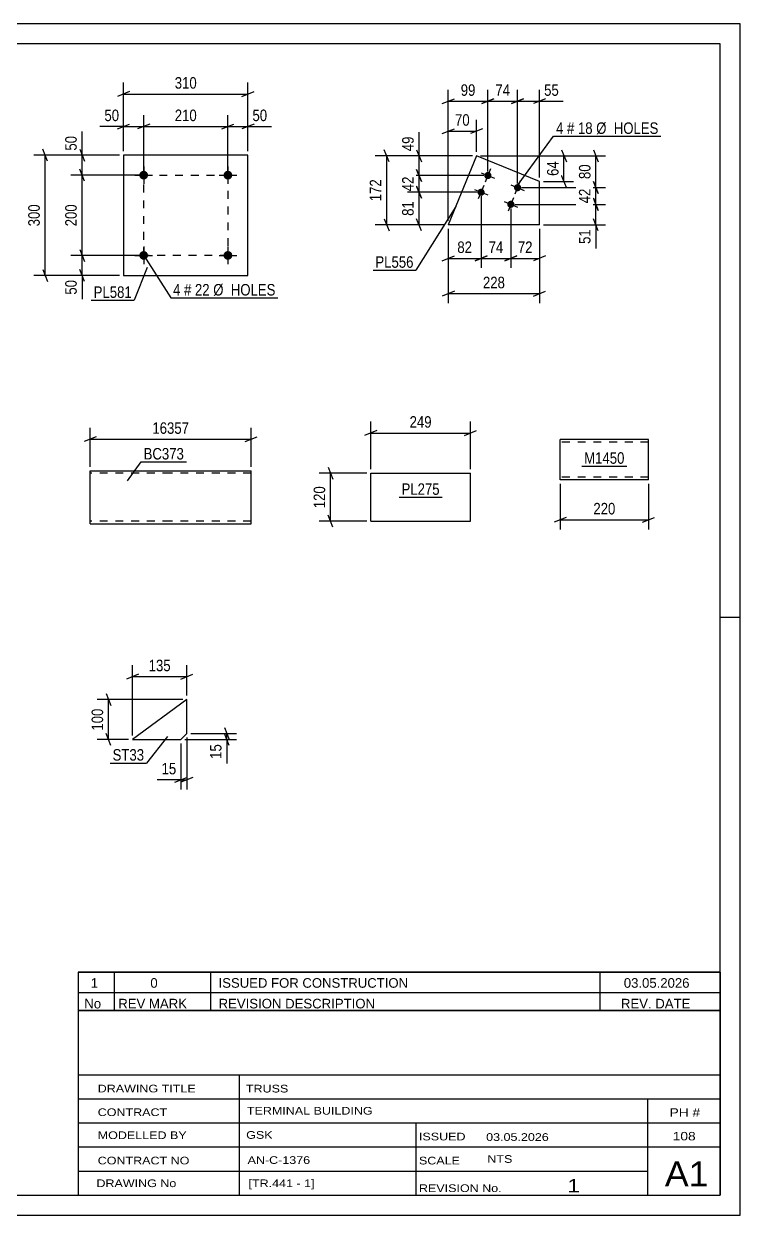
# Model space of a CAD drawing. Header units: millimetres. Extents: x 0 to 420, y 0 to 297.
# Drawn here: x 241.5 to 420, y 0 to 297 of the extents above; entities that cross this region are included whole.
import ezdxf

# ---------------------------------------------------------------- set-up
doc = ezdxf.new("R2010")
doc.units = ezdxf.units.MM
doc.linetypes.add('DXK_LINE_DOT2', pattern=[3.9198, 1.9599, -1.9599])
doc.styles.add('Arial Narrow', font='ARIALN.TTF', dxfattribs={"height": 0.2})

# ---------------------------------------------------------------- blocks, each defined once
blk = doc.blocks.new('Unknown-814409142-1135')
at = {"color": 5, "linetype": 'Continuous'}
for p, q in [((420, 297), (0, 297)), ((420, 0), (420, 297)), ((415, 292), (5, 292)), ((415, 5), (415, 292)), ((420, 149), (415, 149)), ((5, 5), (415, 5)), ((0, 0), (420, 0))]:
    blk.add_line(p, q, dxfattribs=at)
blk = doc.blocks.new('Unknown-814409142-7850')
at = {"color": 7, "linetype": 'Continuous'}
for p, q in [((255, 51.05), (255, 5)), ((255, 51.05), (415, 51.05)), ((415, 51), (415, 5)), ((255, 35), (415, 35)), ((295.14, 35), (295.14, 5)), ((255, 29), (415, 29)), ((397, 5.05), (397, 29.05)), ((255, 23), (415, 23)), ((339.14, 23), (339.14, 5)), ((255, 17), (415, 17)), ((255, 11), (397, 11)), ((255, 5), (415, 5))]:
    blk.add_line(p, q, dxfattribs=at)
at = {"color": 7, "style": 'Arial Narrow'}
for s, height, width, p in [('DRAWING TITLE', 1.9089, 1.425378, (259.88, 30.61)), ('TRUSS', 1.909, 1.425378, (296.81, 30.59)), ('TERMINAL BUILDING', 1.9089, 1.425378, (297.06, 25.07)), ('CONTRACT', 1.909, 1.425378, (259.88, 24.71)), ('MODELLED BY', 1.9089, 1.425378, (259.88, 18.98)), ('GSK', 1.909, 1.425378, (296.88, 19.04)), ('ISSUED', 1.909, 1.425378, (339.94, 18.64)), ('03.05.2026', 1.909, 1.425378, (356.69, 18.52)), ('CONTRACT NO', 1.9089, 1.425378, (259.88, 12.66)), ('AN-C-1376', 1.909, 1.425378, (297.23, 12.78)), ('SCALE', 1.909, 1.425378, (339.94, 12.65)), ('A1', 6.204, 1.25, (401.24, 7.2)), ('DRAWING No', 1.909, 1.425378, (259.56, 7)), ('[TR.441 - 1]', 1.9089, 1.425378, (297.46, 6.99)), ('1', 3.34, 1.5, (376.91, 5.68)), ('REVISION No.', 1.9089, 1.425378, (339.94, 5.77))]:
    blk.add_text(s, height=height, dxfattribs=dict(at, width=width)).set_placement(p)
at = {"color": 7, "linetype": 'Continuous', "style": 'Arial Narrow'}
for s, height, width, p in [('PH #', 2.1, 1.42538, (402.4, 24.55)), ('108', 2.1, 1.42538, (403.19, 18.65)), ('NTS', 1.909, 1.425378, (357, 13.05))]:
    blk.add_text(s, height=height, dxfattribs=dict(at, width=width)).set_placement(p)
blk = doc.blocks.new('Unknown-814409142-7851')
at = {"color": 7, "linetype": 'Continuous'}
for p, q in [((255, 60.55), (415, 60.55)), ((415, 60.55), (255, 60.55)), ((255, 60.55), (255, 55.55)), ((264, 60.55), (264, 55.55)), ((288, 60.55), (288, 55.55)), ((385, 60.55), (385, 55.55)), ((415, 60.55), (415, 55.55)), ((255, 55.55), (415, 55.55)), ((255, 55.55), (255, 51.05)), ((255, 55.55), (415, 55.55)), ((264, 55.55), (264, 51.05)), ((288, 55.55), (288, 51.05)), ((385, 55.55), (385, 51.05)), ((415, 55.55), (415, 51.05)), ((415, 51.05), (255, 51.05))]:
    blk.add_line(p, q, dxfattribs=at)
at = {"color": 7, "linetype": 'Continuous', "style": 'Arial Narrow'}
for s, height, width, p in [('1', 2.39, 1.196471, (258.16, 56.7)), ('0', 2.39, 1.196471, (273, 56.7)), ('ISSUED FOR CONSTRUCTION', 2.3861, 1.196471, (290, 56.7)), ('03.05.2026', 2.386, 1.196471, (391, 56.7)), ('No', 2.386, 1.2, (256.54, 51.55)), ('REV MARK', 2.386, 1.2, (265, 51.55)), ('REVISION DESCRIPTION', 2.3861, 1.2, (290, 51.55)), ('REV. DATE', 2.386, 1.2, (390.28, 51.55))]:
    blk.add_text(s, height=height, dxfattribs=dict(at, width=width)).set_placement(p)
blk = doc.blocks.new('Part-814409142-2277 - 2261')
at = {"color": 2, "linetype": 'Continuous'}
for p, q in [((282.07, 128.55), (268.57, 118.55)), ((282.07, 120.05), (282.07, 128.55)), ((280.57, 118.55), (282.07, 120.05)), ((268.57, 118.55), (280.57, 118.55))]:
    blk.add_line(p, q, dxfattribs=at)
blk = doc.blocks.new('Part-814409142-2102 - 2088')
at = {"color": 2, "linetype": 'Continuous'}
for p, q in [((327.91, 172.98), (327.91, 184.98)), ((327.91, 184.98), (352.79, 184.98)), ((352.79, 172.98), (352.79, 184.98)), ((327.91, 172.98), (352.79, 172.98))]:
    blk.add_line(p, q, dxfattribs=at)
blk = doc.blocks.new('Bolt-814409142-2588 - 2539')
at = {"linetype": 'Continuous'}
for points in [[(272.43, 239.27, -1), (270.23, 239.27, -1)], [(293.43, 239.27, -1), (291.23, 239.27, -1)]]:
    blk.add_hatch(color=1, dxfattribs=at).paths.add_polyline_path(points)
at = {"color": 1, "linetype": 'Continuous'}
for p, q in [((271.33, 241.47), (271.33, 237.07)), ((292.33, 241.47), (292.33, 237.07)), ((269.13, 239.27), (273.53, 239.27)), ((290.13, 239.27), (294.53, 239.27))]:
    blk.add_line(p, q, dxfattribs=at)
blk = doc.blocks.new('Part-814409142-2555 - 2539')
at = {"color": 2, "linetype": 'Continuous'}
for p, q in [((297.33, 264.26), (266.33, 264.26)), ((266.33, 264.26), (266.33, 234.26)), ((297.33, 234.26), (297.33, 264.26)), ((266.33, 234.26), (297.33, 234.26))]:
    blk.add_line(p, q, dxfattribs=at)
blk = doc.blocks.new('Bolt-814409142-2593 - 2539')
at = {"linetype": 'Continuous'}
for points in [[(272.43, 259.27, -1), (270.23, 259.27, -1)], [(293.43, 259.27, -1), (291.23, 259.27, -1)]]:
    blk.add_hatch(color=1, dxfattribs=at).paths.add_polyline_path(points)
at = {"color": 1, "linetype": 'Continuous'}
for p, q in [((271.33, 261.47), (271.33, 257.07)), ((292.33, 261.47), (292.33, 257.07)), ((269.13, 259.27), (273.53, 259.27)), ((290.13, 259.27), (294.53, 259.27))]:
    blk.add_line(p, q, dxfattribs=at)
blk = doc.blocks.new('Part-814409142-2773 - 2759')
at = {"color": 2, "linetype": 'Continuous'}
for p, q in [((397.15, 193.35), (375.15, 193.35)), ((375.15, 183.44), (375.15, 193.35)), ((397.15, 183.35), (397.15, 193.35)), ((375.15, 183.35), (375.15, 183.44)), ((397.15, 183.35), (375.15, 183.35))]:
    blk.add_line(p, q, dxfattribs=at)
at = {"color": 7, "linetype": 'DXK_LINE_DOT2'}
for p, q in [((397.15, 192.75), (375.15, 192.75)), ((375.15, 183.95), (375.15, 183.99)), ((397.15, 183.95), (375.15, 183.95)), ((397.15, 183.95), (397.15, 183.99))]:
    blk.add_line(p, q, dxfattribs=at)
blk = doc.blocks.new('Part-814409142-2840 - 2824')
at = {"color": 2, "linetype": 'Continuous'}
for p, q in [((258.02, 172.38), (258.02, 185.58)), ((258.02, 185.58), (278.02, 185.58)), ((278.12, 185.58), (298.12, 185.58)), ((298.12, 172.38), (298.12, 185.58)), ((258.02, 172.38), (278.02, 172.38)), ((278.12, 172.38), (298.12, 172.38))]:
    blk.add_line(p, q, dxfattribs=at)
at = {"color": 7, "linetype": 'DXK_LINE_DOT2'}
for p, q in [((278.02, 184.98), (258.02, 184.98)), ((298.12, 184.98), (278.12, 184.98)), ((278.02, 172.98), (258.02, 172.98)), ((258.02, 172.47), (258.02, 172.38)), ((298.12, 172.98), (278.12, 172.98)), ((298.12, 172.38), (298.12, 172.47))]:
    blk.add_line(p, q, dxfattribs=at)
blk = doc.blocks.new('Part-814409142-6714 - 6713')
at = {"color": 2, "linetype": 'Continuous'}
for p, q in [((354.27, 264.12), (347.26, 246.9)), ((370.01, 257.71), (354.27, 264.12)), ((370.01, 246.9), (370.01, 257.71)), ((370.01, 246.9), (347.26, 246.9))]:
    blk.add_line(p, q, dxfattribs=at)
blk = doc.blocks.new('Bolt-814409142-6715 - 6713')
at = {"linetype": 'Continuous'}
for points in [[(357.95, 258.84, -1), (356.28, 259.52, -1)], [(356.25, 254.67, -1), (354.59, 255.35, -1)], [(365.36, 255.82, -1), (363.69, 256.5, -1)], [(363.66, 251.66, -1), (362, 252.34, -1)]]:
    blk.add_hatch(color=1, dxfattribs=at).paths.add_polyline_path(points)
at = {"color": 1, "linetype": 'Continuous'}
for p, q in [((355.45, 259.86), (358.78, 258.5)), ((357.79, 260.85), (356.44, 257.51)), ((353.75, 255.69), (357.09, 254.33)), ((356.1, 256.68), (354.74, 253.34)), ((362.86, 256.84), (366.19, 255.49)), ((365.2, 257.83), (363.85, 254.5)), ((361.16, 252.67), (364.5, 251.32)), ((363.51, 253.66), (362.15, 250.33))]:
    blk.add_line(p, q, dxfattribs=at)
blk = doc.blocks.new('Rectangle-814409142-2702 - 2539')
at = {"color": 1, "linetype": 'DXK_LINE_DOT2'}
blk.add_lwpolyline([(271.33, 259.27), (292.33, 259.27), (292.33, 239.27), (271.33, 239.27), (271.33, 259.27)], close=True, dxfattribs=at)
blk = doc.blocks.new('StraightDimension-814409142-2279 - 2261')
at = {"color": 7, "linetype": 'Continuous'}
for p, q in [((283.07, 120.05), (294.47, 120.05)), ((291.47, 121.55), (292.67, 118.55)), ((292.67, 117.05), (291.47, 120.05)), ((292.07, 118.55), (292.07, 120.05)), ((281.57, 118.55), (294.47, 118.55))]:
    blk.add_line(p, q, dxfattribs=at)
at = {"color": 0}
blk.add_wipeout([(291.32, 118.02), (287.12, 118.02), (287.12, 113.16), (291.32, 113.16)], dxfattribs=at)
at = {"color": 7, "linetype": 'Continuous'}
blk.add_line((292.07, 118.55), (292.07, 112.64), dxfattribs=at)
blk.add_line((292.07, 118.55), (292.07, 112.64), dxfattribs=at)
at = {"color": 3, "style": 'Arial Narrow'}
blk.add_text('15', height=2.863, rotation=90.0002, dxfattribs=at).set_placement((290.72, 113.76))
blk = doc.blocks.new('StraightDimension-814409142-2316 - 2261')
at = {"color": 7, "linetype": 'Continuous'}
for p, q in [((268.57, 119.55), (268.57, 137.11)), ((282.07, 129.55), (282.07, 137.11)), ((270.07, 134.86), (267.07, 133.66)), ((268.57, 134.26), (282.07, 134.26)), ((280.57, 133.66), (283.57, 134.86))]:
    blk.add_line(p, q, dxfattribs=at)
at = {"color": 0}
blk.add_wipeout([(278.66, 135.01), (278.66, 139.21), (271.98, 139.21), (271.98, 135.01)], dxfattribs=at)
at = {"color": 3, "style": 'Arial Narrow'}
blk.add_text('135', height=2.863, dxfattribs=at).set_placement((272.58, 135.61))
blk = doc.blocks.new('StraightDimension-814409142-2291 - 2261')
at = {"color": 7, "linetype": 'Continuous'}
for p, q in [((281.07, 128.55), (259.72, 128.55)), ((261.97, 130.05), (263.17, 127.05)), ((262.57, 118.55), (262.57, 128.55)), ((263.17, 117.05), (261.97, 120.05)), ((267.57, 118.55), (259.72, 118.55))]:
    blk.add_line(p, q, dxfattribs=at)
at = {"color": 0}
blk.add_wipeout([(261.82, 126.89), (257.62, 126.89), (257.62, 120.2), (261.82, 120.2)], dxfattribs=at)
at = {"color": 3, "style": 'Arial Narrow'}
blk.add_text('100', height=2.863, rotation=90.0002, dxfattribs=at).set_placement((261.22, 120.8))
blk = doc.blocks.new('StraightDimension-814409142-2300 - 2261')
at = {"color": 7, "linetype": 'Continuous'}
for p, q in [((282.07, 119.05), (282.07, 106.15)), ((280.57, 117.55), (280.57, 106.15)), ((279.07, 107.95), (282.07, 109.15)), ((283.57, 109.15), (280.57, 107.95)), ((280.57, 108.55), (282.07, 108.55))]:
    blk.add_line(p, q, dxfattribs=at)
at = {"color": 0}
blk.add_wipeout([(280.05, 109.3), (280.05, 113.5), (275.19, 113.5), (275.19, 109.3)], dxfattribs=at)
at = {"color": 7, "linetype": 'Continuous'}
blk.add_line((280.57, 108.55), (274.66, 108.55), dxfattribs=at)
blk.add_line((280.57, 108.55), (274.66, 108.55), dxfattribs=at)
at = {"color": 3, "style": 'Arial Narrow'}
blk.add_text('15', height=2.863, dxfattribs=at).set_placement((275.79, 109.9))
blk = doc.blocks.new('StraightDimension-814409142-2104 - 2088')
at = {"color": 7, "linetype": 'Continuous'}
for p, q in [((327.91, 185.98), (327.91, 197.83)), ((352.79, 185.98), (352.79, 197.83)), ((329.41, 195.58), (326.41, 194.38)), ((327.91, 194.98), (352.79, 194.98)), ((351.29, 194.38), (354.29, 195.58))]:
    blk.add_line(p, q, dxfattribs=at)
at = {"color": 0}
blk.add_wipeout([(343.69, 195.73), (343.69, 199.93), (337.01, 199.93), (337.01, 195.73)], dxfattribs=at)
at = {"color": 3, "style": 'Arial Narrow'}
blk.add_text('249', height=2.863, dxfattribs=at).set_placement((337.61, 196.33))
blk = doc.blocks.new('StraightDimension-814409142-2115 - 2088')
at = {"color": 7, "linetype": 'Continuous'}
for p, q in [((326.91, 184.98), (315.06, 184.98)), ((317.31, 186.48), (318.51, 183.48)), ((317.91, 172.98), (317.91, 184.98)), ((326.91, 172.98), (315.06, 172.98)), ((318.51, 171.48), (317.31, 174.48))]:
    blk.add_line(p, q, dxfattribs=at)
at = {"color": 0}
blk.add_wipeout([(317.16, 182.32), (312.96, 182.32), (312.96, 175.64), (317.16, 175.64)], dxfattribs=at)
at = {"color": 3, "style": 'Arial Narrow'}
blk.add_text('120', height=2.863, rotation=90.0002, dxfattribs=at).set_placement((316.56, 176.24))
blk = doc.blocks.new('StraightDimension-814409142-2606 - 2539')
at = {"color": 7, "linetype": 'Continuous'}
for p, q in [((292.33, 260.27), (292.33, 274.25)), ((297.33, 265.26), (297.33, 274.25)), ((290.83, 270.8), (293.83, 272)), ((292.33, 271.4), (297.33, 271.4)), ((298.83, 272), (295.83, 270.8))]:
    blk.add_line(p, q, dxfattribs=at)
at = {"color": 0}
blk.add_wipeout([(302.71, 272.15), (302.71, 276.35), (297.85, 276.35), (297.85, 272.15)], dxfattribs=at)
at = {"color": 7, "linetype": 'Continuous'}
blk.add_line((297.33, 271.4), (303.23, 271.4), dxfattribs=at)
blk.add_line((297.33, 271.4), (303.23, 271.4), dxfattribs=at)
at = {"color": 3, "style": 'Arial Narrow'}
blk.add_text('50', height=2.863, dxfattribs=at).set_placement((298.45, 272.75))
blk = doc.blocks.new('StraightDimension-814409142-2595 - 2539')
at = {"color": 7, "linetype": 'Continuous'}
for p, q in [((266.33, 265.26), (266.33, 282.35)), ((297.33, 265.26), (297.33, 282.35)), ((267.83, 280.1), (264.83, 278.9)), ((266.33, 279.5), (297.33, 279.5)), ((295.83, 278.9), (298.83, 280.1))]:
    blk.add_line(p, q, dxfattribs=at)
at = {"color": 0}
blk.add_wipeout([(285.17, 280.25), (285.17, 284.45), (278.48, 284.45), (278.48, 280.25)], dxfattribs=at)
at = {"color": 3, "style": 'Arial Narrow'}
blk.add_text('310', height=2.863, dxfattribs=at).set_placement((279.08, 280.85))
blk = doc.blocks.new('StraightDimension-814409142-2619 - 2539')
at = {"color": 7, "linetype": 'Continuous'}
for p, q in [((271.33, 260.27), (271.33, 274.25)), ((292.33, 260.27), (292.33, 274.25)), ((272.83, 272), (269.83, 270.8)), ((271.33, 271.4), (292.33, 271.4)), ((290.83, 270.8), (293.83, 272))]:
    blk.add_line(p, q, dxfattribs=at)
at = {"color": 0}
blk.add_wipeout([(285.17, 272.15), (285.17, 276.35), (278.48, 276.35), (278.48, 272.15)], dxfattribs=at)
at = {"color": 3, "style": 'Arial Narrow'}
blk.add_text('210', height=2.863, dxfattribs=at).set_placement((279.08, 272.75))
blk = doc.blocks.new('StraightDimension-814409142-2635 - 2539')
at = {"color": 7, "linetype": 'Continuous'}
for p, q in [((266.33, 265.26), (266.33, 274.25)), ((271.33, 260.27), (271.33, 274.25)), ((264.83, 270.8), (267.83, 272)), ((266.33, 271.4), (271.33, 271.4)), ((272.83, 272), (269.83, 270.8))]:
    blk.add_line(p, q, dxfattribs=at)
at = {"color": 0}
blk.add_wipeout([(265.8, 272.15), (265.8, 276.35), (260.95, 276.35), (260.95, 272.15)], dxfattribs=at)
at = {"color": 7, "linetype": 'Continuous'}
blk.add_line((266.33, 271.4), (260.42, 271.4), dxfattribs=at)
blk.add_line((266.33, 271.4), (260.42, 271.4), dxfattribs=at)
at = {"color": 3, "style": 'Arial Narrow'}
blk.add_text('50', height=2.863, dxfattribs=at).set_placement((261.55, 272.75))
blk = doc.blocks.new('StraightDimension-814409142-2649 - 2539')
at = {"color": 7, "linetype": 'Continuous'}
for p, q in [((247.38, 262.76), (246.18, 265.76)), ((265.33, 264.26), (243.93, 264.26)), ((246.78, 234.26), (246.78, 264.26)), ((246.18, 235.76), (247.38, 232.76)), ((265.33, 234.26), (243.93, 234.26))]:
    blk.add_line(p, q, dxfattribs=at)
at = {"color": 0}
blk.add_wipeout([(246.03, 252.61), (241.83, 252.61), (241.83, 245.92), (246.03, 245.92)], dxfattribs=at)
at = {"color": 3, "style": 'Arial Narrow'}
blk.add_text('300', height=2.863, rotation=90.0002, dxfattribs=at).set_placement((245.43, 246.52))
blk = doc.blocks.new('StraightDimension-814409142-2660 - 2539')
at = {"color": 7, "linetype": 'Continuous'}
for p, q in [((255.39, 265.76), (256.59, 262.76)), ((265.33, 264.26), (253.14, 264.26)), ((255.99, 259.27), (255.99, 264.26)), ((270.33, 259.27), (253.14, 259.27)), ((256.59, 257.77), (255.39, 260.77))]:
    blk.add_line(p, q, dxfattribs=at)
at = {"color": 0}
blk.add_wipeout([(255.24, 269.64), (251.04, 269.64), (251.04, 264.79), (255.24, 264.79)], dxfattribs=at)
at = {"color": 7, "linetype": 'Continuous'}
blk.add_line((255.99, 264.26), (255.99, 270.17), dxfattribs=at)
blk.add_line((255.99, 264.26), (255.99, 270.17), dxfattribs=at)
at = {"color": 3, "style": 'Arial Narrow'}
blk.add_text('50', height=2.863, rotation=90.0002, dxfattribs=at).set_placement((254.64, 265.39))
blk = doc.blocks.new('StraightDimension-814409142-2673 - 2539')
at = {"color": 7, "linetype": 'Continuous'}
for p, q in [((270.33, 259.27), (253.14, 259.27)), ((256.59, 257.77), (255.39, 260.77)), ((255.99, 239.27), (255.99, 259.27)), ((255.39, 240.77), (256.59, 237.77)), ((270.33, 239.27), (253.14, 239.27))]:
    blk.add_line(p, q, dxfattribs=at)
at = {"color": 0}
blk.add_wipeout([(255.24, 252.61), (251.04, 252.61), (251.04, 245.92), (255.24, 245.92)], dxfattribs=at)
at = {"color": 3, "style": 'Arial Narrow'}
blk.add_text('200', height=2.863, rotation=90.0002, dxfattribs=at).set_placement((254.64, 246.52))
blk = doc.blocks.new('StraightDimension-814409142-2689 - 2539')
at = {"color": 7, "linetype": 'Continuous'}
for p, q in [((255.39, 240.77), (256.59, 237.77)), ((270.33, 239.27), (253.14, 239.27)), ((255.99, 234.26), (255.99, 239.27)), ((256.59, 232.76), (255.39, 235.76)), ((265.33, 234.26), (253.14, 234.26))]:
    blk.add_line(p, q, dxfattribs=at)
at = {"color": 0}
blk.add_wipeout([(255.24, 233.74), (251.04, 233.74), (251.04, 228.88), (255.24, 228.88)], dxfattribs=at)
at = {"color": 7, "linetype": 'Continuous'}
blk.add_line((255.99, 234.26), (255.99, 228.36), dxfattribs=at)
blk.add_line((255.99, 234.26), (255.99, 228.36), dxfattribs=at)
at = {"color": 3, "style": 'Arial Narrow'}
blk.add_text('50', height=2.863, rotation=90.0002, dxfattribs=at).set_placement((254.64, 229.48))
blk = doc.blocks.new('StraightDimension-814409142-2775 - 2759')
at = {"color": 7, "linetype": 'Continuous'}
for p, q in [((375.15, 182.35), (375.15, 170.95)), ((397.15, 182.35), (397.15, 170.95)), ((376.65, 173.95), (373.65, 172.75)), ((375.15, 173.35), (397.15, 173.35)), ((395.65, 172.75), (398.65, 173.95))]:
    blk.add_line(p, q, dxfattribs=at)
at = {"color": 0}
blk.add_wipeout([(389.49, 174.1), (389.49, 178.3), (382.81, 178.3), (382.81, 174.1)], dxfattribs=at)
at = {"color": 3, "style": 'Arial Narrow'}
blk.add_text('220', height=2.863, dxfattribs=at).set_placement((383.41, 174.7))
blk = doc.blocks.new('StraightDimension-814409142-2845 - 2824')
at = {"color": 7, "linetype": 'Continuous'}
for p, q in [((258.02, 186.58), (258.02, 196.29)), ((298.12, 186.58), (298.12, 196.29)), ((259.52, 194.04), (256.52, 192.84)), ((258.02, 193.44), (298.12, 193.44)), ((296.62, 192.84), (299.62, 194.04))]:
    blk.add_line(p, q, dxfattribs=at)
at = {"color": 0}
blk.add_wipeout([(283.24, 194.19), (283.24, 198.39), (272.9, 198.39), (272.9, 194.19)], dxfattribs=at)
at = {"color": 3, "style": 'Arial Narrow'}
blk.add_text('16357', height=2.863, dxfattribs=at).set_placement((273.5, 194.79))
blk = doc.blocks.new('StraightDimension-814409142-7724 - 6713')
at = {"color": 7, "linetype": 'Continuous'}
for p, q in [((347.26, 247.9), (347.26, 280.55)), ((357.12, 260.18), (357.12, 280.55)), ((345.76, 277.1), (348.76, 278.3)), ((347.26, 277.7), (357.12, 277.7)), ((358.62, 278.3), (355.62, 277.1))]:
    blk.add_line(p, q, dxfattribs=at)
at = {"color": 0}
blk.add_wipeout([(354.62, 278.45), (354.62, 282.65), (349.76, 282.65), (349.76, 278.45)], dxfattribs=at)
at = {"color": 3, "style": 'Arial Narrow'}
blk.add_text('99', height=2.863, dxfattribs=at).set_placement((350.36, 279.05))
blk = doc.blocks.new('StraightDimension-814409142-7766 - 6713')
at = {"color": 7, "linetype": 'Continuous'}
for p, q in [((339.37, 265.62), (340.57, 262.62)), ((353.27, 264.12), (337.12, 264.12)), ((339.97, 259.18), (339.97, 264.12)), ((356.12, 259.18), (337.12, 259.18)), ((340.57, 257.68), (339.37, 260.68))]:
    blk.add_line(p, q, dxfattribs=at)
at = {"color": 0}
blk.add_wipeout([(339.22, 269.5), (335.02, 269.5), (335.02, 264.64), (339.22, 264.64)], dxfattribs=at)
at = {"color": 7, "linetype": 'Continuous'}
blk.add_line((339.97, 264.12), (339.97, 270.02), dxfattribs=at)
blk.add_line((339.97, 264.12), (339.97, 270.02), dxfattribs=at)
at = {"color": 3, "style": 'Arial Narrow'}
blk.add_text('49', height=2.863, rotation=90.0002, dxfattribs=at).set_placement((338.62, 265.24))
blk = doc.blocks.new('StraightDimension-814409142-6803 - 6713')
at = {"color": 7, "linetype": 'Continuous'}
for p, q in [((332.5, 262.62), (331.3, 265.62)), ((353.27, 264.12), (329.05, 264.12)), ((331.9, 246.9), (331.9, 264.12)), ((346.26, 246.9), (329.05, 246.9)), ((331.3, 248.4), (332.5, 245.4))]:
    blk.add_line(p, q, dxfattribs=at)
at = {"color": 0}
blk.add_wipeout([(331.15, 258.85), (326.95, 258.85), (326.95, 252.17), (331.15, 252.17)], dxfattribs=at)
at = {"color": 3, "style": 'Arial Narrow'}
blk.add_text('172', height=2.863, rotation=90.0002, dxfattribs=at).set_placement((330.55, 252.77))
blk = doc.blocks.new('StraightDimension-814409142-7791 - 6713')
at = {"color": 7, "linetype": 'Continuous'}
for p, q in [((383.44, 253.5), (384.64, 250.5)), ((363.83, 252), (386.44, 252)), ((384.04, 246.9), (384.04, 252)), ((371.01, 246.9), (386.44, 246.9)), ((384.64, 245.4), (383.44, 248.4))]:
    blk.add_line(p, q, dxfattribs=at)
at = {"color": 0}
blk.add_wipeout([(383.29, 246.37), (379.09, 246.37), (379.09, 241.52), (383.29, 241.52)], dxfattribs=at)
at = {"color": 7, "linetype": 'Continuous'}
blk.add_line((384.04, 246.9), (384.04, 240.99), dxfattribs=at)
blk.add_line((384.04, 246.9), (384.04, 240.99), dxfattribs=at)
at = {"color": 3, "style": 'Arial Narrow'}
blk.add_text('51', height=2.863, rotation=90.0002, dxfattribs=at).set_placement((382.69, 242.12))
blk = doc.blocks.new('StraightDimension-814409142-7747 - 6713')
at = {"color": 7, "linetype": 'Continuous'}
for p, q in [((355.42, 254.01), (355.42, 236.13)), ((347.26, 245.9), (347.26, 236.13)), ((345.76, 237.93), (348.76, 239.13)), ((347.26, 238.53), (355.42, 238.53)), ((356.92, 239.13), (353.92, 237.93))]:
    blk.add_line(p, q, dxfattribs=at)
at = {"color": 0}
blk.add_wipeout([(353.77, 239.28), (353.77, 243.48), (348.91, 243.48), (348.91, 239.28)], dxfattribs=at)
at = {"color": 3, "style": 'Arial Narrow'}
blk.add_text('82', height=2.863, dxfattribs=at).set_placement((349.51, 239.88))
blk = doc.blocks.new('StraightDimension-814409142-6797 - 6713')
at = {"color": 7, "linetype": 'Continuous'}
for p, q in [((375.48, 265.62), (376.68, 262.62)), ((355.27, 264.12), (378.48, 264.12)), ((376.08, 257.71), (376.08, 264.12)), ((376.68, 256.21), (375.48, 259.21)), ((371.01, 257.71), (378.48, 257.71))]:
    blk.add_line(p, q, dxfattribs=at)
at = {"color": 0}
blk.add_wipeout([(375.33, 263.34), (371.13, 263.34), (371.13, 258.49), (375.33, 258.49)], dxfattribs=at)
at = {"color": 3, "style": 'Arial Narrow'}
blk.add_text('64', height=2.863, rotation=90.0002, dxfattribs=at).set_placement((374.73, 259.09))
blk = doc.blocks.new('StraightDimension-814409142-6789 - 6713')
at = {"color": 7, "linetype": 'Continuous'}
for p, q in [((345.76, 269.65), (348.76, 270.85)), ((347.26, 247.9), (347.26, 273.1)), ((355.77, 270.85), (352.77, 269.65)), ((354.27, 265.12), (354.27, 273.1)), ((347.26, 270.25), (354.27, 270.25))]:
    blk.add_line(p, q, dxfattribs=at)
at = {"color": 0}
blk.add_wipeout([(353.19, 271), (353.19, 275.2), (348.33, 275.2), (348.33, 271)], dxfattribs=at)
at = {"color": 3, "style": 'Arial Narrow'}
blk.add_text('70', height=2.863, dxfattribs=at).set_placement((348.93, 271.6))
blk = doc.blocks.new('StraightDimension-814409142-6793 - 6713')
at = {"color": 7, "linetype": 'Continuous'}
for p, q in [((347.26, 245.9), (347.26, 227.33)), ((370.01, 245.9), (370.01, 227.33)), ((348.76, 230.33), (345.76, 229.13)), ((347.26, 229.73), (370.01, 229.73)), ((368.51, 229.13), (371.51, 230.33))]:
    blk.add_line(p, q, dxfattribs=at)
at = {"color": 0}
blk.add_wipeout([(361.98, 230.48), (361.98, 234.68), (355.29, 234.68), (355.29, 230.48)], dxfattribs=at)
at = {"color": 3, "style": 'Arial Narrow'}
blk.add_text('228', height=2.863, dxfattribs=at).set_placement((355.89, 231.08))
blk = doc.blocks.new('StraightDimension-814409142-7722 - 6713')
at = {"color": 7, "linetype": 'Continuous'}
for p, q in [((364.53, 257.16), (364.53, 280.55)), ((370.01, 258.71), (370.01, 280.55)), ((363.03, 277.1), (366.03, 278.3)), ((364.53, 277.7), (370.01, 277.7)), ((371.51, 278.3), (368.51, 277.1))]:
    blk.add_line(p, q, dxfattribs=at)
at = {"color": 0}
blk.add_wipeout([(375.39, 278.45), (375.39, 282.65), (370.54, 282.65), (370.54, 278.45)], dxfattribs=at)
at = {"color": 7, "linetype": 'Continuous'}
blk.add_line((370.01, 277.7), (375.92, 277.7), dxfattribs=at)
blk.add_line((370.01, 277.7), (375.92, 277.7), dxfattribs=at)
at = {"color": 3, "style": 'Arial Narrow'}
blk.add_text('55', height=2.863, dxfattribs=at).set_placement((371.14, 279.05))
blk = doc.blocks.new('StraightDimension-814409142-7723 - 6713')
at = {"color": 7, "linetype": 'Continuous'}
for p, q in [((357.12, 260.18), (357.12, 280.55)), ((364.53, 257.16), (364.53, 280.55)), ((355.62, 277.1), (358.62, 278.3)), ((357.12, 277.7), (364.53, 277.7)), ((366.03, 278.3), (363.03, 277.1))]:
    blk.add_line(p, q, dxfattribs=at)
at = {"color": 0}
blk.add_wipeout([(363.25, 278.45), (363.25, 282.65), (358.39, 282.65), (358.39, 278.45)], dxfattribs=at)
at = {"color": 3, "style": 'Arial Narrow'}
blk.add_text('74', height=2.863, dxfattribs=at).set_placement((358.99, 279.05))
blk = doc.blocks.new('StraightDimension-814409142-7745 - 6713')
at = {"color": 7, "linetype": 'Continuous'}
for p, q in [((362.83, 251), (362.83, 236.13)), ((370.01, 245.9), (370.01, 236.13)), ((361.33, 237.93), (364.33, 239.13)), ((362.83, 238.53), (370.01, 238.53)), ((371.51, 239.13), (368.51, 237.93))]:
    blk.add_line(p, q, dxfattribs=at)
at = {"color": 0}
blk.add_wipeout([(368.85, 239.28), (368.85, 243.48), (363.99, 243.48), (363.99, 239.28)], dxfattribs=at)
at = {"color": 3, "style": 'Arial Narrow'}
blk.add_text('72', height=2.863, dxfattribs=at).set_placement((364.59, 239.88))
blk = doc.blocks.new('StraightDimension-814409142-7746 - 6713')
at = {"color": 7, "linetype": 'Continuous'}
for p, q in [((355.42, 254.01), (355.42, 236.13)), ((362.83, 251), (362.83, 236.13)), ((353.92, 237.93), (356.92, 239.13)), ((355.42, 238.53), (362.83, 238.53)), ((364.33, 239.13), (361.33, 237.93))]:
    blk.add_line(p, q, dxfattribs=at)
at = {"color": 0}
blk.add_wipeout([(361.55, 239.28), (361.55, 243.48), (356.7, 243.48), (356.7, 239.28)], dxfattribs=at)
at = {"color": 3, "style": 'Arial Narrow'}
blk.add_text('74', height=2.863, dxfattribs=at).set_placement((357.3, 239.88))
blk = doc.blocks.new('StraightDimension-814409142-7767 - 6713')
at = {"color": 7, "linetype": 'Continuous'}
for p, q in [((356.12, 259.18), (337.12, 259.18)), ((339.37, 260.68), (340.57, 257.68)), ((339.97, 255.01), (339.97, 259.18)), ((340.57, 253.51), (339.37, 256.51)), ((354.42, 255.01), (337.12, 255.01))]:
    blk.add_line(p, q, dxfattribs=at)
at = {"color": 0}
blk.add_wipeout([(339.22, 259.52), (335.02, 259.52), (335.02, 254.67), (339.22, 254.67)], dxfattribs=at)
at = {"color": 3, "style": 'Arial Narrow'}
blk.add_text('42', height=2.863, rotation=90.0002, dxfattribs=at).set_placement((338.62, 255.27))
blk = doc.blocks.new('StraightDimension-814409142-7768 - 6713')
at = {"color": 7, "linetype": 'Continuous'}
for p, q in [((339.37, 256.51), (340.57, 253.51)), ((354.42, 255.01), (337.12, 255.01)), ((339.97, 246.9), (339.97, 255.01)), ((346.26, 246.9), (337.12, 246.9)), ((340.57, 245.4), (339.37, 248.4))]:
    blk.add_line(p, q, dxfattribs=at)
at = {"color": 0}
blk.add_wipeout([(339.22, 253.38), (335.02, 253.38), (335.02, 248.53), (339.22, 248.53)], dxfattribs=at)
at = {"color": 3, "style": 'Arial Narrow'}
blk.add_text('81', height=2.863, rotation=90.0002, dxfattribs=at).set_placement((338.62, 249.13))
blk = doc.blocks.new('StraightDimension-814409142-7789 - 6713')
at = {"color": 7, "linetype": 'Continuous'}
for p, q in [((383.44, 265.62), (384.64, 262.62)), ((355.27, 264.12), (386.44, 264.12)), ((384.04, 256.16), (384.04, 264.12)), ((365.53, 256.16), (386.44, 256.16)), ((384.64, 254.66), (383.44, 257.66))]:
    blk.add_line(p, q, dxfattribs=at)
at = {"color": 0}
blk.add_wipeout([(383.29, 262.57), (379.09, 262.57), (379.09, 257.71), (383.29, 257.71)], dxfattribs=at)
at = {"color": 3, "style": 'Arial Narrow'}
blk.add_text('80', height=2.863, rotation=90.0002, dxfattribs=at).set_placement((382.69, 258.31))
blk = doc.blocks.new('StraightDimension-814409142-7790 - 6713')
at = {"color": 7, "linetype": 'Continuous'}
for p, q in [((365.53, 256.16), (386.44, 256.16)), ((383.44, 257.66), (384.64, 254.66)), ((384.04, 252), (384.04, 256.16)), ((384.64, 250.5), (383.44, 253.5)), ((363.83, 252), (386.44, 252))]:
    blk.add_line(p, q, dxfattribs=at)
at = {"color": 0}
blk.add_wipeout([(383.29, 256.51), (379.09, 256.51), (379.09, 251.65), (383.29, 251.65)], dxfattribs=at)
at = {"color": 3, "style": 'Arial Narrow'}
blk.add_text('42', height=2.863, rotation=90.0002, dxfattribs=at).set_placement((382.69, 252.25))
blk = doc.blocks.new('Mark-814409142-2273 - 2261')
at = {"color": 0}
blk.add_wipeout([(271.45, 113.32), (271.45, 116.32), (263.59, 116.32), (263.59, 113.32)], dxfattribs=at)
blk.add_wipeout([(271.45, 113.32), (271.45, 116.32), (263.59, 116.32), (263.59, 113.32)], dxfattribs=at)
at = {"color": 30, "linetype": 'Continuous'}
for p in [(277.31, 119.32), (262.99, 112.72)]:
    blk.add_line(p, (272.05, 112.72), dxfattribs=at)
at = {"color": 3, "style": 'Arial Narrow'}
blk.add_text('ST33', height=2.863, dxfattribs=at).set_placement((263.59, 113.32))
blk = doc.blocks.new('Mark-814409142-2100 - 2088')
at = {"color": 0}
blk.add_wipeout([(345.1, 179.58), (345.1, 182.58), (335.6, 182.58), (335.6, 179.58)], dxfattribs=at)
blk.add_wipeout([(345.1, 179.58), (345.1, 182.58), (335.6, 182.58), (335.6, 179.58)], dxfattribs=at)
at = {"color": 30, "linetype": 'Continuous'}
blk.add_line((335, 178.98), (345.7, 178.98), dxfattribs=at)
at = {"color": 3, "style": 'Arial Narrow'}
blk.add_text('PL275', height=2.863, dxfattribs=at).set_placement((335.6, 179.58))
blk = doc.blocks.new('Mark-814409142-2551 - 2539')
at = {"color": 0}
blk.add_wipeout([(268.37, 228.68), (268.37, 231.68), (258.87, 231.68), (258.87, 228.68)], dxfattribs=at)
blk.add_wipeout([(268.37, 228.68), (268.37, 231.68), (258.87, 231.68), (258.87, 228.68)], dxfattribs=at)
at = {"color": 30, "linetype": 'Continuous'}
for p in [(272.21, 236.27), (258.27, 228.08)]:
    blk.add_line(p, (268.97, 228.08), dxfattribs=at)
at = {"color": 3, "style": 'Arial Narrow'}
blk.add_text('PL581', height=2.863, dxfattribs=at).set_placement((258.87, 228.68))
blk = doc.blocks.new('MarkSet-814409142-2749 - 2539')
at = {"color": 0}
blk.add_wipeout([(280.49, 229.27), (280.49, 232.27), (278.66, 232.27), (278.66, 229.27)], dxfattribs=at)
blk.add_wipeout([(280.49, 229.27), (280.49, 232.27), (278.66, 232.27), (278.66, 229.27)], dxfattribs=at)
at = {"color": 7, "linetype": 'Continuous'}
blk.add_line((271.33, 239.27), (278.06, 228.67), dxfattribs=at)
at = {"color": 0}
blk.add_wipeout([(283.21, 229.27), (283.21, 232.27), (281.39, 232.27), (281.39, 229.27)], dxfattribs=at)
blk.add_wipeout([(283.21, 229.27), (283.21, 232.27), (281.39, 232.27), (281.39, 229.27)], dxfattribs=at)
at = {"color": 3, "style": 'Arial Narrow'}
blk.add_text('4', height=2.86, dxfattribs=at).set_placement((278.66, 229.27))
at = {"color": 0}
blk.add_wipeout([(287.77, 229.27), (287.77, 232.27), (284.11, 232.27), (284.11, 229.27)], dxfattribs=at)
blk.add_wipeout([(287.77, 229.27), (287.77, 232.27), (284.11, 232.27), (284.11, 229.27)], dxfattribs=at)
at = {"color": 3, "style": 'Arial Narrow'}
blk.add_text('#', height=2.86, dxfattribs=at).set_placement((281.39, 229.27))
at = {"color": 0}
blk.add_wipeout([(304.2, 229.27), (304.2, 232.27), (288.67, 232.27), (288.67, 229.27)], dxfattribs=at)
blk.add_wipeout([(304.2, 229.27), (304.2, 232.27), (288.67, 232.27), (288.67, 229.27)], dxfattribs=at)
at = {"color": 7, "linetype": 'Continuous'}
blk.add_line((278.06, 228.67), (304.8, 228.67), dxfattribs=at)
at = {"color": 3, "style": 'Arial Narrow'}
for s, p in [('22', (284.11, 229.27)), ('Ø  HOLES', (288.67, 229.27))]:
    blk.add_text(s, height=2.863, dxfattribs=at).set_placement(p)
blk = doc.blocks.new('Mark-814409142-2771 - 2759')
at = {"color": 0}
blk.add_wipeout([(391.18, 187.33), (391.18, 190.33), (381.12, 190.33), (381.12, 187.33)], dxfattribs=at)
blk.add_wipeout([(391.18, 187.33), (391.18, 190.33), (381.12, 190.33), (381.12, 187.33)], dxfattribs=at)
at = {"color": 30, "linetype": 'Continuous'}
blk.add_line((380.52, 186.73), (391.78, 186.73), dxfattribs=at)
at = {"color": 3, "style": 'Arial Narrow'}
blk.add_text('M1450', height=2.863, dxfattribs=at).set_placement((381.12, 187.33))
blk = doc.blocks.new('Mark-814409142-2836 - 2824')
at = {"color": 0}
blk.add_wipeout([(281.37, 188.39), (281.37, 191.39), (271.32, 191.39), (271.32, 188.39)], dxfattribs=at)
blk.add_wipeout([(281.37, 188.39), (281.37, 191.39), (271.32, 191.39), (271.32, 188.39)], dxfattribs=at)
at = {"color": 30, "linetype": 'Continuous'}
for p, q in [((267.32, 183.1), (270.72, 187.79)), ((270.72, 187.79), (281.97, 187.79))]:
    blk.add_line(p, q, dxfattribs=at)
at = {"color": 3, "style": 'Arial Narrow'}
blk.add_text('BC373', height=2.863, dxfattribs=at).set_placement((271.32, 188.39))
blk = doc.blocks.new('Mark-814409142-7811 - 6713')
at = {"color": 0}
blk.add_wipeout([(375.94, 269.56), (375.94, 272.56), (374.11, 272.56), (374.11, 269.56)], dxfattribs=at)
blk.add_wipeout([(375.94, 269.56), (375.94, 272.56), (374.11, 272.56), (374.11, 269.56)], dxfattribs=at)
at = {"color": 7, "linetype": 'Continuous'}
blk.add_line((363.97, 256.01), (373.51, 268.96), dxfattribs=at)
at = {"color": 0}
blk.add_wipeout([(378.67, 269.56), (378.67, 272.56), (376.84, 272.56), (376.84, 269.56)], dxfattribs=at)
blk.add_wipeout([(378.67, 269.56), (378.67, 272.56), (376.84, 272.56), (376.84, 269.56)], dxfattribs=at)
at = {"color": 3, "style": 'Arial Narrow'}
blk.add_text('4', height=2.86, dxfattribs=at).set_placement((374.11, 269.56))
at = {"color": 0}
blk.add_wipeout([(383.22, 269.56), (383.22, 272.56), (379.57, 272.56), (379.57, 269.56)], dxfattribs=at)
blk.add_wipeout([(383.22, 269.56), (383.22, 272.56), (379.57, 272.56), (379.57, 269.56)], dxfattribs=at)
at = {"color": 3, "style": 'Arial Narrow'}
blk.add_text('#', height=2.86, dxfattribs=at).set_placement((376.84, 269.56))
at = {"color": 0}
blk.add_wipeout([(399.65, 269.56), (399.65, 272.56), (384.12, 272.56), (384.12, 269.56)], dxfattribs=at)
blk.add_wipeout([(399.65, 269.56), (399.65, 272.56), (384.12, 272.56), (384.12, 269.56)], dxfattribs=at)
at = {"color": 7, "linetype": 'Continuous'}
blk.add_line((373.51, 268.96), (400.25, 268.96), dxfattribs=at)
at = {"color": 3, "style": 'Arial Narrow'}
for s, p in [('18', (379.57, 269.56)), ('Ø  HOLES', (384.12, 269.56))]:
    blk.add_text(s, height=2.863, dxfattribs=at).set_placement(p)
blk = doc.blocks.new('Mark-814409142-6855 - 6713')
at = {"color": 0}
blk.add_wipeout([(338.6, 236.19), (338.6, 239.19), (329.09, 239.19), (329.09, 236.19)], dxfattribs=at)
blk.add_wipeout([(338.6, 236.19), (338.6, 239.19), (329.09, 239.19), (329.09, 236.19)], dxfattribs=at)
at = {"color": 30, "linetype": 'Continuous'}
for p in [(349.1, 251.42), (328.49, 235.59)]:
    blk.add_line(p, (339.2, 235.59), dxfattribs=at)
at = {"color": 3, "style": 'Arial Narrow'}
blk.add_text('PL556', height=2.863, dxfattribs=at).set_placement((329.09, 236.19))

msp = doc.modelspace()

# ---------------------------------------------------------------- block references
for name in ['Unknown-814409142-1135', 'Part-814409142-2555 - 2539', 'Bolt-814409142-2593 - 2539', 'Part-814409142-6714 - 6713', 'Rectangle-814409142-2702 - 2539', 'Bolt-814409142-6715 - 6713', 'Bolt-814409142-2588 - 2539', 'Part-814409142-2773 - 2759', 'Part-814409142-2840 - 2824', 'Part-814409142-2102 - 2088', 'Part-814409142-2277 - 2261', 'Unknown-814409142-7851', 'Unknown-814409142-7850']:
    msp.add_blockref(name, (0, 0))

# ---------------------------------------------------------------- next in the draw order: block references
for name in ['StraightDimension-814409142-7724 - 6713', 'StraightDimension-814409142-2606 - 2539', 'StraightDimension-814409142-7791 - 6713', 'StraightDimension-814409142-2104 - 2088', 'StraightDimension-814409142-2845 - 2824', 'Mark-814409142-2771 - 2759', 'Mark-814409142-2100 - 2088', 'StraightDimension-814409142-2775 - 2759', 'StraightDimension-814409142-2279 - 2261']:
    msp.add_blockref(name, (0, 0))

# ---------------------------------------------------------------- next in the draw order: block references
for name in ['StraightDimension-814409142-2595 - 2539', 'StraightDimension-814409142-7766 - 6713', 'Mark-814409142-2836 - 2824', 'StraightDimension-814409142-2115 - 2088', 'StraightDimension-814409142-2316 - 2261']:
    msp.add_blockref(name, (0, 0))

# ---------------------------------------------------------------- next in the draw order: block references
for name in ['StraightDimension-814409142-2619 - 2539', 'StraightDimension-814409142-6803 - 6713', 'StraightDimension-814409142-6797 - 6713', 'StraightDimension-814409142-2291 - 2261']:
    msp.add_blockref(name, (0, 0))

# ---------------------------------------------------------------- next in the draw order: block references
for name in ['StraightDimension-814409142-7722 - 6713', 'StraightDimension-814409142-2635 - 2539', 'StraightDimension-814409142-7747 - 6713', 'StraightDimension-814409142-2300 - 2261']:
    msp.add_blockref(name, (0, 0))

# ---------------------------------------------------------------- next in the draw order: block references
for name in ['StraightDimension-814409142-6789 - 6713', 'StraightDimension-814409142-2649 - 2539', 'StraightDimension-814409142-6793 - 6713', 'Mark-814409142-2273 - 2261']:
    msp.add_blockref(name, (0, 0))

# ---------------------------------------------------------------- next in the draw order: block references
for name in ['StraightDimension-814409142-7723 - 6713', 'StraightDimension-814409142-2660 - 2539', 'StraightDimension-814409142-7745 - 6713']:
    msp.add_blockref(name, (0, 0))

# ---------------------------------------------------------------- next in the draw order: block references
for name in ['StraightDimension-814409142-2673 - 2539', 'StraightDimension-814409142-7746 - 6713']:
    msp.add_blockref(name, (0, 0))

# ---------------------------------------------------------------- next in the draw order: block references
for name in ['StraightDimension-814409142-7767 - 6713', 'StraightDimension-814409142-2689 - 2539']:
    msp.add_blockref(name, (0, 0))

# ---------------------------------------------------------------- next in the draw order: block references
for name in ['StraightDimension-814409142-7768 - 6713', 'Mark-814409142-2551 - 2539']:
    msp.add_blockref(name, (0, 0))

# ---------------------------------------------------------------- next in the draw order: block references
for name in ['StraightDimension-814409142-7789 - 6713', 'Mark-814409142-6855 - 6713', 'MarkSet-814409142-2749 - 2539']:
    msp.add_blockref(name, (0, 0))

# ---------------------------------------------------------------- next in the draw order: block references
msp.add_blockref('StraightDimension-814409142-7790 - 6713', (0, 0))

# ---------------------------------------------------------------- next in the draw order: block references
msp.add_blockref('Mark-814409142-7811 - 6713', (0, 0))

doc.saveas('drawing.dxf')
